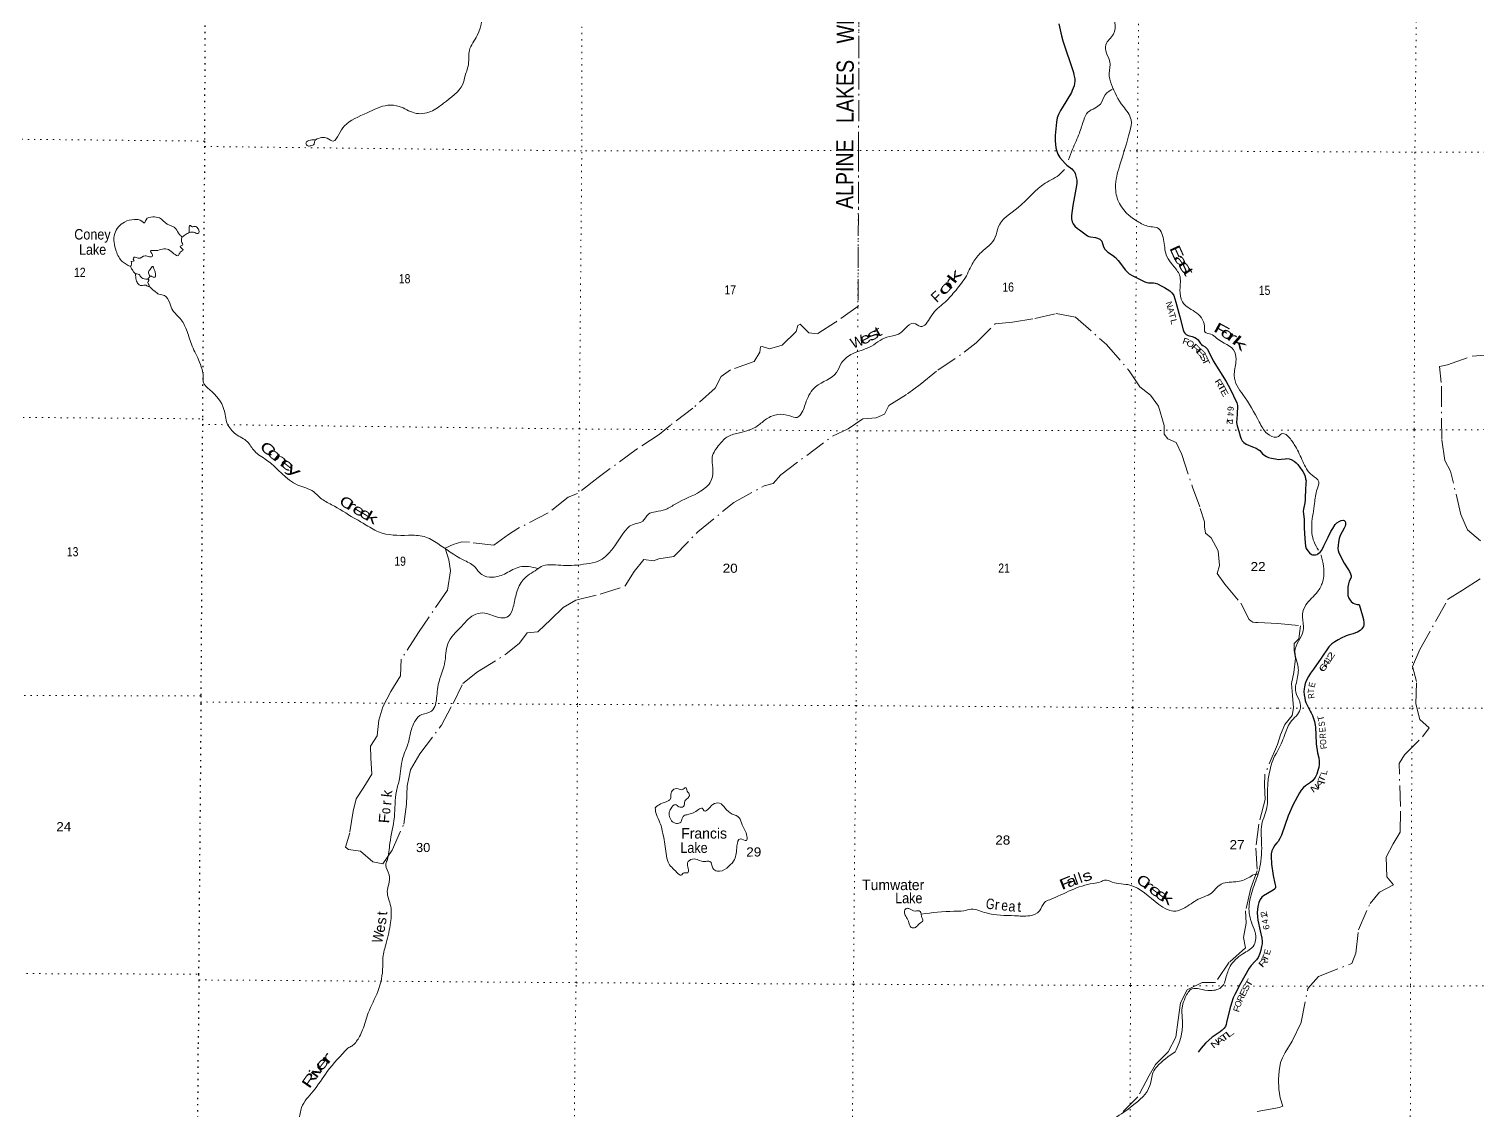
# Model space of a CAD drawing. Header units: feet. Extents: x -248627 to 3, y 0 to 184934.
# Drawn here: x -116928 to -89199, y 44955 to 65658 of the extents above; entities that cross this region are included whole.
import ezdxf
from ezdxf.enums import TextEntityAlignment as Align

# ---------------------------------------------------------------- set-up
doc = ezdxf.new("R2010")
doc.units = ezdxf.units.FT
doc.header["$LTSCALE"] = 80
doc.linetypes.add('DOT_DASHED', pattern=[7.7, 5, -1.2, 0.3, -1.2])
doc.linetypes.add('DOTTED', pattern=[1.5, 0.3, -1.2])
for name, color, linetype, lineweight in [('29', 7, 'Continuous', 25), ('30', 7, 'Continuous', 13), ('39', 7, 'Continuous', 13), ('41', 7, 'Continuous', 13), ('44', 7, 'DOT_DASHED', 13), ('6', 7, 'DOTTED', 25), ('7', 7, 'DOTTED', 13)]:
    doc.layers.add(name, color=color, linetype=linetype, lineweight=lineweight)

msp = doc.modelspace()

# ---------------------------------------------------------------- linework, layer by layer
at = {"layer": '29'}
for points in [[(-97209.27, 65753.69), (-97155.16, 65524.31), (-97127.96, 65430.65), (-96927.97, 64826.33), (-96917.52, 64780.35), (-96903.8, 64705.46), (-96903.8, 64659.31), (-96906.02, 64620.85), (-96912.59, 64571.41), (-96930.17, 64523.06), (-96949.94, 64479.11), (-96967.33, 64442.37), (-97143.3, 64148.8), (-97174.1, 64094.54), (-97211.45, 64022.02), (-97237.82, 63953.89), (-97254.52, 63874.34), (-97276.77, 63620.61), (-97277.38, 63514.39), (-97262.49, 63384.44), (-97246.62, 63316.61), (-97224.25, 63258.79)], [(-97224.25, 63258.79), (-97187.28, 63195.75), (-97138.94, 63136.41), (-97088.39, 63083.67), (-97056.41, 63052.38), (-96956.54, 62978.19), (-96925.26, 62943.36), (-96908.19, 62918.86), (-96895.01, 62888.09), (-96880.62, 62839.79), (-96864.24, 62765.03), (-96862.05, 62703.49), (-96867.4, 62662.11), (-96905.14, 62446.95), (-96940.18, 62274.09), (-96967.39, 62087), (-96965.33, 62020.05), (-96949.94, 61965.11), (-96933.74, 61927.14), (-96899.4, 61881.61), (-96851.05, 61837.65), (-96812.81, 61808.2), (-96659.86, 61699.21), (-96629.54, 61684.22), (-96598.33, 61675.04), (-96505.03, 61662.02), (-96468.68, 61650.86), (-96424.72, 61631.08), (-96399.19, 61605.85), (-96385.17, 61591.53), (-96348.81, 61484.03), (-96323.64, 61442.09), (-96295.69, 61406.54), (-96268.7, 61382.76), (-96178.17, 61325.97), (-96123.66, 61281.67), (-96073.12, 61224.54), (-96047.38, 61194.78), (-95939.07, 61046.53), (-95895.49, 60998.71), (-95859.96, 60967.42), (-95789.85, 60930.44), (-95563.29, 60815.79), (-95524.05, 60803.1), (-95490.77, 60796.01), (-95435.56, 60795.61), (-95396.27, 60796.01), (-95361.15, 60788.34), (-95319.36, 60776.23), (-95233.65, 60732.28), (-95183.26, 60704.78), (-95082.02, 60639.98), (-95042.46, 60602.62), (-95020.22, 60575.08), (-95007.3, 60554.28), (-94966.3, 60422.95), (-94888.27, 60143.39), (-94825.83, 59896.35), (-94811.72, 59859.85), (-94794.14, 59833.48), (-94767.76, 59804.91), (-94730.41, 59785.14), (-94655.69, 59767.56), (-94600.75, 59752.17), (-94569.98, 59732.39), (-94541.42, 59701.63), (-94521.64, 59673.06), (-94493.7, 59636.84), (-94475.49, 59618.12), (-94446.92, 59593.95), (-94405.17, 59569.78), (-94376.38, 59544.19), (-94363.41, 59525.82), (-94249.44, 59300.13), (-94004.08, 58906.92), (-93926.09, 58763.28), (-93800.83, 58499.58), (-93791.62, 58471.91), (-93787.65, 58444.64), (-93790.78, 58276.29), (-93803.04, 58123.79), (-93801.88, 58088.92), (-93794.25, 58055.67), (-93761.76, 57955.18), (-93730.52, 57838.11), (-93717.47, 57807.25), (-93697.56, 57772.18), (-93664.59, 57737.02), (-93620.79, 57706.85), (-93500.77, 57656.5), (-93431.65, 57629.34), (-93392.82, 57606.34), (-93361.33, 57585.39), (-93304.19, 57521.66), (-93261.83, 57487.24), (-93231.67, 57468.92), (-93194.32, 57453.54), (-93135.73, 57438.81), (-93060.27, 57422.77), (-93000.43, 57415.59)], [(-93000.43, 57415.59), (-92946.99, 57416.99), (-92875.45, 57427.83), (-92842.93, 57430), (-92799.57, 57427.83), (-92756.21, 57410.48), (-92701.3, 57381.81), (-92665.15, 57351.95), (-92630.46, 57315.09), (-92585.39, 57252.18), (-92537.24, 57182.85), (-92503.67, 57125.33), (-92491.71, 57087.46), (-92480.88, 57044.1), (-92474.17, 57005.67), (-92474.38, 56968.22), (-92486.35, 56826.43), (-92487.38, 56693.34), (-92487.38, 56640.86), (-92496.01, 56580.58), (-92522.86, 56464.19), (-92526.41, 56424.06), (-92507.3, 56264.17), (-92508.94, 56104.86), (-92499.61, 55896.91), (-92483.05, 55751.98), (-92470.04, 55706.45), (-92441.86, 55660.92), (-92409.34, 55624.07), (-92371.51, 55595.57), (-92348.63, 55587.21), (-92311.78, 55585.04), (-92291.05, 55589.76), (-92261.91, 55595.88), (-92244.57, 55608.89), (-92205.26, 55640.31), (-92173.03, 55678.27), (-92130.03, 55757.65), (-92047.6, 55925.25), (-91997.42, 56033.82), (-91963.11, 56094.82), (-91915.04, 56166.06), (-91884.17, 56197.96), (-91839.16, 56228.93), (-91802.55, 56242.55), (-91763.28, 56250.61), (-91741.6, 56244.11), (-91724.26, 56226.77), (-91716.83, 56202.33), (-91717.75, 56168.23), (-91726.42, 56135.71), (-91741.39, 56097.99), (-91821.2, 55956.55), (-91841.33, 55897.23), (-91854.33, 55827.86), (-91859.88, 55763.78), (-91863.01, 55710.79), (-91856.5, 55669.6), (-91844.85, 55628.31), (-91740.63, 55428.35), (-91670.07, 55316.23), (-91639.72, 55266.36), (-91620.2, 55225.17), (-91609.36, 55188.32), (-91607.72, 55161.19), (-91613.7, 55138.45), (-91648.4, 55084.24), (-91663.09, 55031.31), (-91672.24, 54969.34), (-91674.43, 54888.36), (-91670.08, 54808.91), (-91653.31, 54754.78), (-91631.05, 54722.19), (-91607.2, 54694.01), (-91568.18, 54663.66), (-91537.83, 54648.48), (-91496.64, 54637.64), (-91456.56, 54635.46)], [(-91456.56, 54635.46), (-91392.94, 54422.28), (-91375.23, 54351.47), (-91365.83, 54286.54), (-91368.73, 54245.24), (-91375.23, 54212.72), (-91390.41, 54188.87), (-91405.58, 54169.36), (-91438.1, 54139.01), (-91490.13, 54108.66), (-91524.82, 54093.48), (-91570.12, 54077.26), (-91650.56, 54054.46), (-91702, 54037.82), (-91732.95, 54024.1), (-91784.98, 54000.26), (-91856.52, 53961.23), (-91921.56, 53922.21), (-91982.26, 53881.02), (-92006.33, 53858.98), (-92034.3, 53826.82), (-92183.3, 53610.77), (-92329.22, 53398.18), (-92385.51, 53319.51), (-92428.87, 53256.64), (-92463.55, 53189.44), (-92487.4, 53126.56), (-92502.18, 53061.13), (-92509.08, 53022.5), (-92513.42, 52968.3), (-92509.08, 52907.6), (-92498.24, 52842.56), (-92488.33, 52797.74), (-92477.48, 52758.71), (-92454.88, 52705.98), (-92392.03, 52592.78), (-92372.5, 52558.56), (-92348.66, 52508.7), (-92329.14, 52452.33), (-92311.93, 52398.64), (-92297.43, 52324.46), (-92292.29, 52287.56), (-92287.49, 52142.71), (-92277.47, 51965), (-92251.19, 51792.98), (-92231.58, 51700.03), (-92222.48, 51639.06), (-92222.91, 51576.46), (-92231.58, 51515.75), (-92244.81, 51456.01), (-92268.44, 51387.84), (-92298.17, 51326.08), (-92324.81, 51290.28), (-92350.82, 51259.93), (-92389.09, 51227.24), (-92485.27, 51162.81), (-92524.26, 51129.85), (-92567.62, 51082.16), (-92601.15, 51030.23), (-92717.15, 50804.88), (-92812.77, 50589.16), (-92944.84, 50219.3), (-92973.02, 50154.26), (-93007.71, 50100.06), (-93030.74, 50070.78)], [(-93030.74, 50070.78), (-93071.25, 50025.79), (-93097.9, 49984.87), (-93128.39, 49920.31), (-93141.57, 49860.97), (-93142.98, 49814.19), (-93133.35, 49662.79), (-93100.62, 49446.48), (-93070.86, 49294.75), (-93058.06, 49241.27), (-93058.08, 49213.88), (-93064.65, 49197.32), (-93080.03, 49181.93), (-93105.21, 49164.24), (-93290.25, 49056.34), (-93319.56, 49032.5), (-93351.8, 48986.76), (-93378.9, 48929.21), (-93398.26, 48854.42), (-93407.47, 48740.22), (-93400.87, 48656.72), (-93394.51, 48590.19), (-93351.48, 48387.83), (-93319.57, 48243.57), (-93312.47, 48185.53), (-93315.18, 48140.29), (-93323.97, 48085.35), (-93339.35, 48019.42), (-93358.59, 47950.34), (-93392.09, 47876.58), (-93422.86, 47830.43), (-93445.52, 47806.57), (-93526.14, 47720.55), (-93562.53, 47671.35), (-93730.41, 47379.66), (-93836, 47168.96), (-93865.85, 47101.56), (-93901.93, 47004.14), (-93935.68, 46894.99), (-93994.34, 46631.77), (-94005.22, 46591), (-94017.73, 46555.53), (-94044.77, 46516.28), (-94077.74, 46483.32), (-94116.06, 46454.28), (-94268.92, 46349.27), (-94336.14, 46296.54), (-94396.38, 46237.19), (-94479.68, 46139.57), (-94538.57, 46066.64)]]:
    msp.add_lwpolyline(points, dxfattribs=at)
at = {"layer": '39'}
for points in [[(-106024.91, 76925.65), (-106155.42, 76590.79), (-106298.18, 76411.16), (-106354.37, 76239.71), (-106293.78, 76068.42), (-106193.01, 75979.85), (-106219.03, 75836.66), (-106249.1, 75711.62), (-106273.04, 75511.99), (-106365.45, 75322.35), (-106536.28, 75035.83), (-106596.52, 74882.52), (-106546.01, 74721.29), (-106524.97, 73888.65), (-106564.83, 73511.58), (-106751.73, 73196.81), (-107260.34, 72464.26), (-107298.45, 72331.15), (-107418.96, 72060.82), (-107714.65, 71804.38), (-107925.75, 71511.75), (-108054.27, 71201.09), (-108128.44, 70900.59), (-108210.74, 70674.67), (-108556.57, 70224.6), (-108767.78, 70040.85), (-108968.83, 69772.43), (-109137.62, 69465.75), (-109242.05, 69211.58), (-109231.67, 68929.33), (-109102.51, 68649.26), (-109096.21, 68411.36), (-109009.39, 68187.68), (-108863.91, 67718.11), (-108712.69, 67518.72), (-108541.35, 67339.51), (-108414.07, 66946.53), (-108303.08, 66710.79), (-108208.2, 66485.1), (-108223.93, 66136.29), (-108344.08, 65533.3), (-108494.77, 65244.78), (-108508.61, 65006.86), (-108574.79, 64760.8), (-108622.93, 64601.46), (-108988.98, 64236.05), (-109230.42, 64076.45), (-109548.52, 64049.81), (-109838.59, 64174.43), (-110056.06, 64196.32), (-110452.55, 64052.64), (-110885.17, 63800.04), (-110995.73, 63636.59), (-111100.29, 63507.41), (-111219.14, 63563.71), (-111323.86, 63579.7), (-111440.59, 63537.2)], [(-89649.52, 76455.95), (-89602.67, 76431.68), (-89363.92, 76257.13), (-89136.67, 76185.48), (-88851.03, 76107.5), (-88374.33, 75972.14), (-87802.68, 75880.7), (-87654.01, 75807.4), (-87588.59, 75621.59), (-87487.75, 75286.4), (-87448.74, 75060.39), (-87556.61, 74869.36), (-87703.71, 74511.16), (-87895.92, 74014.05), (-87879.19, 73767.98), (-87737.7, 73495.11), (-87533.49, 73270.32), (-87087.15, 72756.05), (-86789.01, 72395.73), (-86560.86, 72128.48), (-86313.95, 71619.2), (-86177.36, 71193.11), (-85961.95, 70813.01), (-85643.77, 70434.45), (-85439.36, 70243.94), (-85263.47, 69997.11), (-84865.3, 69515.33), (-84739.68, 69286.89), (-84695.55, 68899.55), (-84630.32, 68679.46), (-84626.69, 68256.02), (-84586.82, 67828.38), (-84638.79, 67546.34), (-84568.55, 67144.76), (-84449.28, 66861.91), (-84341.85, 66623.48), (-84340.95, 66427.89), (-84459.23, 66176.42), (-84883.61, 65242.88), (-85038.57, 64919), (-85051.53, 64765.82), (-84857.68, 64490.68), (-84535.01, 64192.74), (-84181.99, 63918.85), (-84009.97, 63700.27), (-83968.76, 63508.53), (-83913.6, 63288.49), (-83822.19, 63066.26), (-83720.4, 62898.42)], [(-96447.31, 67958.49), (-96545.69, 67704.32), (-96541.46, 67514.81), (-96341.75, 67174.34), (-96156.22, 66898.38), (-96129.86, 66733.09), (-96175.88, 66466.89), (-96225.94, 66212.79), (-96134.87, 65783.47), (-96162.81, 65555.61), (-96307.56, 65355.82), (-96297.32, 65196.56), (-96228.69, 65031.32), (-96244.55, 64805.49), (-96198.01, 64595.87), (-95976.08, 64176.81), (-95822.77, 63916.93), (-95848.7, 63693.1), (-96031.26, 63075.92), (-96119.42, 62680.63), (-96076.81, 62380.28), (-95677.69, 61957.42), (-95446.05, 61871.04), (-95317.16, 61847.02), (-95196.07, 61587.09), (-95137.37, 61298.86), (-95026.45, 61133.69), (-94895.37, 60940.31), (-94887.01, 60662.09), (-94840.45, 60432.31), (-94602.66, 60241.09), (-94419.14, 59967.14), (-94404.92, 59850.22), (-94294.14, 59814.08), (-94187.34, 59737.61), (-93834.7, 59465.9), (-93816.38, 59286.49), (-93848.31, 59020.31), (-93793.73, 58822.8), (-93682.81, 58655.61), (-93368.14, 58131.83), (-93216.89, 57908.24), (-93037.16, 57843.36), (-92998.89, 57854)], [(-96161.02, 64515.26), (-96318.6, 64396.11), (-96411.03, 64220.58), (-96515.64, 64141.81), (-96650.45, 64063), (-96730.83, 63913.7), (-96813.11, 63663.59), (-96945.66, 63354.94), (-97020.66, 63148.94)], [(-111440.59, 63537.2), (-111539.24, 63529), (-111623.74, 63472.44), (-111587.44, 63418.05), (-111529.06, 63422.16), (-111468.68, 63448.45), (-111460.66, 63482.74), (-111440.59, 63537.2)], [(-97101.44, 62967.58), (-97172.67, 62886.89), (-97466.43, 62705.04), (-97987.4, 62236.6), (-98367.53, 61861.09), (-98423.7, 61669.48), (-98695.2, 61378.79), (-98850.03, 61187.05), (-98996.69, 60896.53), (-99203.78, 60626.08), (-99406.9, 60408.07), (-99561.79, 60274.8), (-99662.31, 60137.56), (-99853.4, 59959.89), (-99986.35, 60022.21), (-100149.33, 59921.18), (-100280.09, 59814.15), (-100501.5, 59753.37), (-100835.52, 59563.41), (-101157.54, 59437.98), (-101366.74, 59262.29), (-101463.19, 59078.69), (-101863.56, 58803.96), (-102042.46, 58529.53), (-102146.89, 58283.42), (-102219.3, 58218.8), (-102356.25, 58246.85), (-102585.81, 58274.77), (-102807.2, 58189.79), (-102974.17, 58058.52), (-103133.14, 57979.68), (-103322.35, 57922.97), (-103539.72, 57856.15), (-103704.66, 57700.68), (-103843.32, 57454.53), (-103833.03, 57254.94), (-103869, 57000.86), (-104068.12, 56805.03), (-104543.02, 56564.47), (-104734.18, 56457.36), (-104929.44, 56412.74), (-105066.3, 56364.17), (-105172.87, 56232.98), (-105372.13, 56164.16), (-105553.15, 55990.53), (-106029.76, 55467.71), (-106251.18, 55415), (-106484.71, 55386.46), (-106901.5, 55395.98), (-107090.75, 55377.58), (-107203.42, 55306.87), (-107462.94, 55110.96), (-107589.52, 54862.8), (-107653.65, 54590.53), (-107744.06, 54410.97), (-107895.04, 54382.55), (-108199.16, 54470.85), (-108368.27, 54452.48), (-108647.88, 54216.22), (-108909.26, 53881.19), (-108943.3, 53703.72), (-108971.26, 53496.02), (-109101.65, 53050.27), (-109145.58, 52717.55), (-109217.93, 52594.47), (-109403.1, 52529.7), (-109527.81, 52416.63), (-109622.18, 52178.6), (-109680.31, 51936.58), (-109772.66, 51688.47), (-109832.63, 51295.24), (-109892.78, 51061.29), (-109930.5, 50563.25), (-110016.53, 50063.13), (-110070.54, 49736.44), (-110094.6, 49647.7), (-110029.97, 49462.3), (-110039.84, 49278.81), (-110065.86, 49141.68), (-110001.12, 48855.47), (-110004.81, 48547), (-110084.92, 48151.72), (-110149.05, 47875.42), (-110152.89, 47706.06), (-110247, 47228.11), (-110429.78, 46818.58), (-110538.15, 46489.81), (-110595.29, 46365.16)], [(-114983.61, 61109.05), (-115140.76, 61205.62), (-115257.76, 61403.05), (-115286.31, 61737.69), (-115101.31, 61959.71), (-114906.07, 62010.38), (-114767.1, 61978.3), (-114716.73, 61946.11), (-114686.6, 62004.62), (-114555.78, 62057.22), (-114430.93, 62039.24), (-114279.79, 61920.49), (-114114.59, 61832), (-114046.02, 61723.22), (-114003.68, 61676.9), (-114005.6, 61588.19), (-113987.4, 61515.63), (-114029.66, 61495.41), (-113975.22, 61426.94), (-114029.54, 61384.52), (-114063.7, 61319.96), (-114154.34, 61354.11), (-114253.08, 61432.61), (-114371.89, 61442.53), (-114496.69, 61414.14), (-114597.35, 61403.93), (-114561.01, 61311.23), (-114619.38, 61295.03), (-114701.95, 61315.08), (-114834.79, 61266.51), (-114911.32, 61286.57), (-114931.41, 61248.24), (-114913.26, 61216), (-114961.57, 61205.86), (-114963.52, 61151.42), (-114983.61, 61109.05)], [(-113858.81, 61761.77), (-113862.93, 61850.48), (-113854.92, 61888.8), (-113834.79, 61896.89), (-113816.65, 61874.73), (-113762.29, 61876.82), (-113691.78, 61836.59), (-113671.58, 61780.17), (-113691.67, 61739.82), (-113752.09, 61757.88), (-113860.82, 61761.77)], [(-114000.44, 61668.48), (-113939.29, 61713.28), (-113858.81, 61761.77)], [(-114983.61, 61109.05), (-114953.35, 61052.64), (-114890.84, 60968.05)], [(-114608.91, 60924.07), (-114625.2, 60949.67), (-114638.46, 60986.9), (-114633.41, 61017.19), (-114617, 61041.17), (-114576.61, 61095.45), (-114567.78, 61107.44), (-114560.83, 61111.23), (-114551.37, 61104.91), (-114540.01, 61081.56), (-114519.81, 61026.66), (-114502.77, 60957.24), (-114504.04, 60925.68), (-114510.35, 60906.12), (-114534.33, 60901.7), (-114562.1, 60908.01), (-114583.55, 60921.27), (-114603.12, 60924.42), (-114608.91, 60924.07)], [(-114890.84, 60968.05), (-114872.59, 60851.13), (-114832.23, 60770.54), (-114773.81, 60742.39), (-114685.23, 60748.56), (-114636.89, 60728.46), (-114626.83, 60740.57), (-114647.01, 60784.9), (-114643.03, 60823.21), (-114633, 60855.49), (-114691.4, 60865.49), (-114784.07, 60911.74), (-114834.46, 60964.09), (-114890.84, 60968.05)], [(-114652.34, 60863.84), (-114637.06, 60887.74), (-114627, 60899.85), (-114608.91, 60924.07)], [(-114631.52, 60730.05), (-114520, 60633.86), (-114439.4, 60577.51), (-114334.68, 60553.46), (-114231.83, 60404.4), (-114173.29, 60267.38), (-114032.18, 60110.31), (-113911.14, 59896.76), (-113818.23, 59622.69), (-113678.97, 59322.47), (-113614.34, 59139.08), (-113592.04, 58997.98), (-113589.92, 58899.19), (-113466.94, 58750.16), (-113194.72, 58373.5), (-113132.01, 58103.42), (-112966.68, 57900.01), (-112745.04, 57751.11), (-112611.97, 57575.88), (-112376.2, 57400.79), (-111779.71, 56923.76), (-111479.57, 56797.15), (-111344.53, 56674.34), (-111135, 56547.6), (-110701.83, 56292.13), (-110502.38, 56177.47), (-110232.41, 56026.62), (-109662.54, 55960.85), (-109362.51, 55937.06), (-109098.6, 55802.33), (-108615.04, 55492.49), (-108397.45, 55361.73), (-108258.35, 55208.68), (-108054.94, 55158.55), (-107789.25, 55235.52), (-107527.64, 55356.84), (-107364.56, 55363.11), (-107185.72, 55323.8)], [(-92237.16, 55677.25), (-92321.01, 55836.05), (-92363.42, 56172.97), (-92310.78, 56571.95), (-92260.85, 56847.94), (-92227.82, 56986.91), (-92358.06, 57112.54), (-92535.86, 57377.53), (-92673.26, 57660.46), (-92791.17, 57828.38), (-92925.69, 57909.67), (-92998.89, 57854)], [(-93023.77, 51813.84), (-92884.08, 52130.76), (-92769.83, 52382.25), (-92587.11, 52627.37), (-92594.33, 52774.59), (-92669.84, 52958.43), (-92633.92, 53250.63), (-92634.52, 53498.63), (-92683.86, 53680.34), (-92644.37, 53891.86), (-92544.64, 54068.82), (-92521.64, 54215.9), (-92542.47, 54449.89), (-92474.97, 54629.02), (-92255.96, 54877.99), (-92156.17, 55067.05), (-92138.35, 55365.38), (-92185.5, 55575.3), (-92187.97, 55582.23)], [(-93023.77, 51813.84), (-93052.3, 51770.66), (-93173.6, 51426.36), (-93197.62, 51295.28), (-93209.4, 51017.03), (-93231.21, 50714.58), (-93329.51, 50381.78), (-93329.27, 50155.98), (-93346.85, 49661.99), (-93451.15, 49298.95), (-93557.47, 48935.9), (-93534.96, 48601.25), (-93435.91, 48240.49), (-93470, 48117.46), (-93685.25, 47943.78), (-93926.61, 47707.57), (-94008.91, 47483.66), (-94083.23, 47318.24), (-94298.59, 47243.35), (-94518.09, 47275.32), (-94652.99, 47279.17), (-94785.69, 47107.62), (-94841.89, 46946.25), (-94841.6, 46676.09), (-94855.41, 46411.96), (-94903.54, 46240.52), (-94979.45, 46068.48)], [(-104937.37, 50745.32), (-104836.78, 50818.04), (-104685.83, 50876.71), (-104641.58, 50913.06), (-104635.63, 51001.78), (-104599.48, 51082.47), (-104494.81, 51108.82), (-104420.29, 51090.77), (-104353.9, 51133.2), (-104321.6, 51060.66), (-104279.24, 50988.14), (-104313.41, 50929.62), (-104365.69, 50873.1), (-104395.78, 50768.22), (-104482.35, 50764.07), (-104546.83, 50804.31), (-104639.36, 50725.56), (-104669.48, 50650.92), (-104620.99, 50495.74), (-104530.33, 50443.44), (-104445.79, 50467.75), (-104401.61, 50578.7), (-104327.15, 50611.05), (-104208.4, 50645.49), (-104107.79, 50708.12), (-104037.35, 50734.43), (-103997.03, 50682.06), (-103902.45, 50736.62), (-103830.05, 50809.3), (-103705.24, 50833.66), (-103598.42, 50735.01), (-103459.38, 50624.31), (-103326.41, 50553.92), (-103271.9, 50416.9), (-103179.05, 50201.29), (-103191.03, 50114.58), (-103305.84, 50150.72), (-103370.12, 50015.55), (-103418.16, 49751.37), (-103524.73, 49624.21), (-103701.81, 49527.2), (-103834.76, 49587.5), (-103889.26, 49716.47), (-103927.52, 49720.45), (-103997.99, 49712.29), (-104221.53, 49760.38), (-104316.08, 49687.67), (-104301.87, 49582.85), (-104313.86, 49496.14), (-104380.31, 49498.07), (-104440.66, 49453.63), (-104521.25, 49505.94), (-104688.58, 49701.29), (-104725.01, 49868.58), (-104781.76, 50219.31), (-104844.44, 50457.14), (-104913.07, 50614.3), (-104937.37, 50745.32)], [(-99841.16, 48707.75), (-99217.05, 48761), (-99027.8, 48771.33), (-98882.86, 48799.75), (-98598.89, 48729.57), (-98053.19, 48675.86), (-97765.27, 48676.24), (-97578.12, 48769.24), (-97481.65, 48928.64), (-97381.04, 48983.21), (-96549.83, 49294.81), (-96406.91, 49325.24), (-96330.43, 49357.6), (-96187.44, 49321.5), (-95845.09, 49263.49), (-95293.01, 48893.26), (-94966.69, 48764.66), (-94743.3, 48861.73), (-94465.63, 49025.41), (-94312.68, 49090.13), (-94097.45, 49281.95), (-93777.36, 49330.77), (-93551.95, 49417.77), (-93437.25, 49472.35), (-93398.25, 49471.06)], [(-100139.1, 48665.01), (-100163.35, 48745.62), (-100129.2, 48814.22), (-100064.76, 48808.25), (-99960.02, 48766.06), (-99861.35, 48760.14), (-99843.18, 48713.79), (-99829.01, 48645.26), (-99808.81, 48586.82), (-99881.23, 48522.21), (-99949.61, 48453.57), (-100034.17, 48453.45), (-100088.66, 48572.33), (-100139.1, 48665.01)], [(-110595.29, 46365.16), (-110612.48, 46336.48), (-110743.68, 46180.95), (-110823.82, 46141.84)], [(-110823.82, 46141.84), (-111216.21, 45691.21), (-111485.99, 45315.45), (-111707.45, 45004.34), (-111761.64, 44774.25), (-112055.65, 44426.69), (-112254.96, 44151.94), (-112464.27, 43796.47), (-112909.62, 43541.42), (-113064.54, 43240.53), (-113041.88, 42810.85), (-113071.74, 42463.8), (-113010.93, 42183.49), (-113022.79, 41963.57), (-112953.62, 41418.99), (-112991.33, 40886.31), (-113029.22, 40508.98), (-112847.57, 40349.95), (-112369.42, 40126.93), (-111977.94, 39865.41), (-111806.36, 39696.27)], [(-94979.45, 46068.48), (-95328.15, 45785.3), (-95400.09, 45680.61), (-95463.63, 45424.75), (-95799.93, 45036.76), (-96140.45, 44802.09), (-96323.8, 44678.67), (-96343.53, 44287.25), (-96288.52, 43780.98), (-96606.5, 43233.65), (-96709.11, 43027.67), (-96692.37, 42491.06), (-96685.99, 42190.48), (-96486.06, 41924.56), (-96471.7, 41700.65), (-96342.31, 41402.32), (-96420.66, 41135.86), (-96829.76, 40933.34), (-96932.48, 40828.24), (-97025.03, 40642.45), (-97179.91, 40299.19)]]:
    msp.add_spline(points, degree=3, dxfattribs=at)
at = {"layer": '44'}
for points in [[(-123927.54, 70789.34), (-122629.09, 70792.51), (-118892.09, 70771.39), (-118857.9, 70771.34), (-117223.2, 70776.78), (-113530.29, 70713.93), (-111957.8, 70722.08), (-108127.8, 70730.3), (-107804.99, 70152.72), (-107383.57, 70375.42), (-107153.04, 69975.49), (-105711.41, 70730.3), (-100994.88, 70694.33), (-101032.61, 68605.6), (-101040.96, 63331.33), (-101052.7, 60346.85)], [(-101052.7, 60346.85), (-101484.39, 60039.96), (-101831.3, 59817.05), (-101996.36, 59841.7), (-102163.06, 60003.49), (-102207.42, 59981.43), (-102233.9, 59866.55), (-102506.41, 59605.13), (-102750.26, 59529.16), (-102887.06, 59573.9), (-102921.31, 59567.94), (-102933.65, 59469.16), (-103040.83, 59291.99), (-103492.3, 59129.87), (-103671.84, 59001.29), (-103789.21, 58779.78), (-104213.06, 58395.75), (-104644.81, 58072.24), (-104860.73, 57893.35), (-105300.45, 57604.14), (-106028.76, 57065.66), (-106422.2, 56762.22), (-106601.6, 56690.11), (-106984.96, 56390.67), (-107567.68, 56089.76), (-107743.15, 55977.3), (-108027.61, 55770.36), (-108494.61, 55828.1), (-108639.57, 55836.57), (-108804.82, 55786.6), (-108960.05, 55714.42), (-108886.12, 55494.4), (-108856.47, 55282.57), (-108915.83, 54909.65), (-109469.66, 54100.46), (-109801.22, 53589.12), (-109816.14, 53272.55), (-109996.13, 52970.53), (-110149.93, 52676.52), (-110231.14, 52420.62), (-110260.1, 52124.25), (-110385.47, 51920.91), (-110380.01, 51697.04), (-110364.71, 51384.41), (-110516.37, 51138.79), (-110663.95, 50913.33), (-110718.93, 50677.53), (-110786.45, 50264.29), (-110869.72, 49992.27), (-110809.43, 49947.73), (-110581.98, 49910.81), (-110344.91, 49708.5), (-110153.72, 49667.64), (-109973.82, 49933.35), (-109751.02, 50432.88), (-109697.69, 50811.87), (-109688.72, 51162.75), (-109621.47, 51469.1), (-109443.48, 51775.15), (-109031.29, 52322.56), (-108804.68, 52739.4), (-108620.44, 53126.1), (-108337.95, 53349.18), (-107793.41, 53682.46), (-107535.11, 53897.54), (-107389.62, 54096.79), (-107182.17, 54114.37), (-106935.89, 54351.67), (-106697.69, 54580.92), (-106455.7, 54719.41), (-105990.26, 54833.09), (-105508.6, 54991.09), (-105336.73, 55266.91), (-105150.87, 55498.32), (-104969.73, 55469.59), (-104864.91, 55509.64), (-104580.87, 55557.26), (-104122.57, 56025.9), (-103432.46, 56586.67), (-102847.67, 56911.77), (-102674.39, 56951.63), (-102528.98, 57120.64), (-101538.37, 57862.09), (-101242.01, 58000.43), (-100961.63, 58189.23), (-100707.85, 58212.74), (-100546.59, 58278.85), (-100461.58, 58448.02), (-100102.58, 58670.89), (-99860.48, 58851.73), (-99521.49, 59125.07), (-99019.21, 59466.54), (-98791.2, 59647.42), (-98425.8, 60009.42), (-98097.49, 60044.82), (-97664.39, 60112.21), (-97257.4, 60205.88), (-96889.09, 60138.32), (-96296.43, 59616.4), (-95860.79, 59113.06), (-95656.21, 58801.93)], [(-89132.62, 55856.64), (-89378.62, 56066.13), (-89509.15, 56357.5), (-89705.7, 57189.88), (-89818.83, 57392.37), (-89873.84, 57804.22), (-89883.06, 58885.37), (-89916.75, 59196.21), (-89763.42, 59227.39), (-89290.77, 59393.45), (-88639.82, 59443.28)], [(-95656.21, 58801.93), (-95453.23, 58648.11), (-95298.74, 58433.92), (-95192.98, 58066.59), (-95191.41, 57895.17), (-95117.13, 57808.25), (-94962.26, 57739.26), (-94854.12, 57511.08), (-94646.34, 56883.33), (-94498.38, 56477.57), (-94420.52, 56221.24), (-94418.75, 56126.45), (-94398.94, 56001.36), (-94288.42, 55912.33), (-94158.19, 55661.9), (-94132.73, 55385.55), (-94173.41, 55228.36), (-94026.94, 55028.31), (-93721.83, 54660.44), (-93565.57, 54351.46), (-93531.08, 54322.56), (-93489.99, 54301.1), (-93441.75, 54293.95), (-93396.59, 54288.48), (-93015.74, 54271.08)], [(-92873.75, 46059.72), (-92736.22, 46271.58), (-92568.07, 46635.45), (-92439.87, 47283.99), (-92236.6, 47510.46), (-91594.04, 47764.05), (-91521.94, 47959.18), (-91467.9, 48406.56), (-91248.24, 48911.24), (-91067.22, 49125.77), (-90798.19, 49267.06), (-90923.78, 49423.25), (-90938.81, 49798.51), (-90807.8, 50055.75), (-90671.02, 50278.65), (-90664.96, 50768.73), (-90692.41, 51591.83), (-90590.37, 51754.48), (-90241.1, 52100.92), (-90112.78, 52275.48), (-90296.74, 52436.13), (-90368.78, 52737.16), (-90355.22, 53160.62), (-90433.4, 53449.6), (-90291.76, 53773.32), (-89762.24, 54729.62), (-89478.76, 54913.16), (-88788.37, 55349.95)], [(-93015.74, 54271.08), (-92582.15, 54230.72), (-92614.07, 53981.32), (-92698.81, 53888.39), (-92699.9, 53753.28), (-92677.18, 53601.51), (-92709.51, 53333.97), (-92750.67, 53121.08), (-92731.72, 52892.75), (-92710.91, 52658.32), (-92738.5, 52509.68), (-92879.42, 52339.33), (-92964.51, 52143.55), (-93022.98, 51953.57)], [(-93022.98, 51953.57), (-93265.22, 51374.02), (-93269.76, 51176.39), (-93258.4, 50902.09), (-93376.41, 50430.51), (-93433.99, 49968.85), (-93408.93, 49539.23), (-93532.62, 49206.81), (-93632.42, 48771.48), (-93618.94, 48533.48), (-93674.02, 48259.36), (-93634.26, 48063.63), (-93945.08, 47784.16), (-94209.86, 47399.7), (-94461.57, 47398.37), (-94751.88, 47260.01), (-94877.39, 47006.25), (-94920.51, 46683.7), (-94965.67, 46351.07), (-95111.61, 46069.05)], [(-95111.61, 46069.05), (-95356.28, 45824.36), (-95476.96, 45617.15), (-95693.64, 45207.13), (-96002.24, 44902.6)], [(-93051.7, 44991.7), (-92990.5, 45002.97), (-92918.77, 45031.56), (-92968.88, 45189.67), (-92997.1, 45356.9), (-93003.59, 45542.34), (-92990.5, 45704.23), (-92960.44, 45866.79), (-92923.83, 45952.24), (-92873.75, 46059.72)], [(-93412.29, 44925.84), (-93051.7, 44991.7)]]:
    msp.add_lwpolyline(points, dxfattribs=at)
at = {"layer": '6'}
for points in [[(-113530.29, 70713.93), (-113550.27, 68721.95), (-113566.75, 63510.17), (-113564.62, 63407.35), (-113607.27, 58191.5), (-113607.16, 58084.64), (-113635.73, 52884.94), (-113633.56, 52737.77), (-113680.27, 47556.19), (-113674.11, 47447.32), (-113687.99, 46155.06)], [(-124113.48, 36994.36), (-122191.75, 36973.65), (-119064.36, 36939.94), (-116862.45, 36916.21), (-113728.88, 36872.22), (-113707.15, 39077.32), (-113700.4, 42049.02), (-113700.53, 42166.03), (-113687.99, 46155.06)]]:
    msp.add_lwpolyline(points, dxfattribs=at)
at = {"layer": '7'}
for p, q in [((-93481.72, 47329.92), (-93042.06, 47328.02)), ((-106493.78, 42074.94), (-106475.71, 46119.85)), ((-101176.41, 42060.85), (-101148.44, 46095.31)), ((-95849.03, 42067), (-95841.47, 46072.14)), ((-90467.23, 46049.93), (-90499.7, 41986.75))]:
    msp.add_line(p, q, dxfattribs=at)
for points in [[(-100985.37, 73307.33), (-100994.61, 70696.4), (-101032.61, 68605.6), (-101040.96, 63331.33), (-101058.04, 59854.53)], [(-106475.71, 46119.85), (-106449.84, 47394.47), (-106425.44, 52723.2), (-106388.89, 57997.51), (-106341.66, 63396.53), (-106340.07, 68642.87), (-106318.18, 70735.66)], [(-95618.82, 70772.13), (-95650.72, 68636.98), (-95705.35, 63324.34), (-95751.88, 57971.39), (-95790.4, 52662.8), (-95832.93, 47340.1), (-95841.47, 46072.14)], [(-90313.25, 70882.18), (-90335.84, 68686.53), (-90388.71, 63299.23), (-90402.91, 57980.3), (-90441.34, 52651.4), (-90473.67, 47332.56), (-90467.23, 46049.93)], [(-113566.75, 63510.17), (-118932.62, 63563.49), (-123967.11, 63596.14)], [(-101444.4, 63330.64), (-106344.35, 63322.23), (-113564.62, 63407.35)], [(-92976.11, 63310.78), (-95705.35, 63324.34), (-98353.02, 63326.85), (-101040.96, 63331.33), (-101083.5, 63331.26)], [(-92976.11, 63310.78), (-90388.71, 63299.23), (-85063.9, 63302.04), (-79747.19, 63298.84), (-74565.8, 63235.8), (-73094.7, 63220.97)], [(-101059.72, 59513.08), (-101067.34, 57962.27), (-101089.8, 52700.08), (-101140.38, 47365.27), (-101148.44, 46095.31)], [(-123996.41, 58272.3), (-118961.05, 58234.75), (-113607.27, 58191.5)], [(-113607.16, 58084.64), (-106388.89, 57997.51), (-101067.34, 57962.27), (-95751.88, 57971.39), (-92998.13, 57972.34)], [(-80139.84, 58016.68), (-85090.11, 57997.28), (-90402.91, 57980.3), (-92998.13, 57972.34)], [(-113635.73, 52884.94), (-118981.42, 52897.97), (-124025.8, 52930.47)], [(-93020.09, 52650.71), (-95790.4, 52662.8), (-101089.8, 52700.08), (-106425.44, 52723.2), (-113633.59, 52770.03)], [(-93020.09, 52650.71), (-90441.34, 52651.4), (-85128.63, 52654.27), (-79799.85, 52646.98), (-74646.37, 52594.92), (-69251.56, 52550.26), (-63947.24, 52492.68), (-62013.68, 52478.83)], [(-124055.06, 47613.36), (-119013.89, 47575.28), (-113680.27, 47556.19)], [(-113674.11, 47447.32), (-106449.84, 47394.47), (-101140.38, 47365.27), (-95832.93, 47340.1), (-93710.14, 47330.91)], [(-85958.29, 47336.16), (-90399.38, 47329.42), (-93042.06, 47328.02)]]:
    msp.add_lwpolyline(points, dxfattribs=at)

# ---------------------------------------------------------------- texts
at = {"layer": '30'}
for s, rotation, p in [('N', 287.338, (-95146.45, 60362.42)), ('6', 264.385, (-93977.32, 58391.96)), ('1', 266.019, (-93989.71, 58165.07)), ('1', 97.811, (-93214.23, 48681.67)), ('4', 102.005, (-93199.33, 48576.44)), ('E', 74.437, (-93156.82, 47967.36)), ('O', 69.678, (-93715.91, 46968.06))]:
    msp.add_text(s, height=120, rotation=rotation, dxfattribs=at).set_placement(p, align=Align.CENTER)
for s, rotation, width, p in [('A', 285.595, 1.05, (-95118.47, 60251.6)), ('T', 285.595, 1.15, (-95090.03, 60153.06)), ('L', 284.185, 1.1, (-95060.74, 60038.37)), ('F', 340.76, 1.15, (-94798.64, 59618.78)), ('O', 331.925, 1.15, (-94715.79, 59576.14)), ('R', 317.748, 1.6, (-94615.95, 59495.02)), ('E', 314.171, 1.8, (-94525.92, 59410.36)), ('S', 304.594, 1.45, (-94481.78, 59337.44)), ('T', 296.793, 1.45, (-94443.67, 59260.82)), ('R', 301.964, 1.3, (-94191.52, 58848.41)), ('T', 300.23, 1.55, (-94139.95, 58761.21)), ('E', 298.5, 1.3, (-94087.24, 58661.91)), ('4', 267.165, 0.8, (-93981.14, 58286.53)), ('2', 267.677, 0.8, (-93990.51, 58128.11)), ('4', 55.535, 1.65, (-92042.45, 53479.24)), ('1', 55.408, 0.9, (-91996.33, 53547.22)), ('2', 55.408, 1.65, (-91948.87, 53620.72)), ('6', 51.599, 1.9, (-92098.83, 53391.63)), ('T', 86.575, 0.9, (-92318.79, 52976.68)), ('E', 77.271, 0.95, (-92301.08, 53086.34)), ('R', 99.462, 0.8, (-92314.38, 52894.71)), ('T', 102.077, 1.1, (-92130.85, 52470.07)), ('S', 98.295, 0.85, (-92112.89, 52356.17)), ('E', 96.012, 0.8, (-92100.53, 52244.33)), ('R', 93.227, 0.7, (-92092.71, 52124.54)), ('O', 93.227, 0.7, (-92087.37, 52005.75)), ('F', 97.291, 0.85, (-92077.3, 51919.46)), ('T', 64.295, 1.4, (-92116.15, 51279.41)), ('L', 77.513, 1.05, (-92069.72, 51409.79)), ('N', 33.818, 1.35, (-92275.37, 51068.71)), ('A', 40.504, 1.7, (-92171.59, 51164.5)), ('2', 98.052, 0.95, (-93222.84, 48727.43)), ('6', 99.45, 1.05, (-93177.12, 48465.79)), ('R', 46.478, 1.6, (-93249.54, 47736.41)), ('T', 65.574, 1.4, (-93198.01, 47845.42)), ('T', 60.306, 1.5, (-93513.67, 47358.36)), ('R', 66.112, 1.1, (-93670.78, 47072.83)), ('E', 63.383, 1.25, (-93620.32, 47174.96)), ('S', 63.381, 1.25, (-93571.02, 47273.18)), ('F', 72.818, 1.1, (-93743.78, 46872.43)), ('N', 38.112, 1.45, (-94179.04, 46178.29)), ('A', 34.488, 1.5, (-94086.95, 46240.5)), ('T', 36.235, 1.7, (-94000.63, 46304.34)), ('L', 36.568, 1.75, (-93900.46, 46376.9))]:
    msp.add_text(s, height=120, rotation=rotation, dxfattribs=dict(at, width=width)).set_placement(p, align=Align.CENTER)
at = {"layer": '41', "width": 0.9}
for s, p in [('Coney', (-116059.98, 61625.21)), ('Lake', (-115969.99, 61334.07)), ('Lake', (-104453.88, 49878.8)), ('Lake', (-100340.8, 48915.37))]:
    msp.add_text(s, height=200, dxfattribs=at).set_placement(p)
at = {"layer": '41'}
for s, rotation, width, p in [('E', 294.384, 1.5, (-95094.97, 61462.21)), ('a', 303.932, 1.7, (-95017.34, 61274.88)), ('k', 52.43, 1.95, (-99206.72, 60761.37)), ('s', 304.282, 1.9, (-94934.53, 61145.29)), ('t', 303.883, 1.55, (-94837.78, 61002.94)), ('o', 47.373, 1.95, (-99408.69, 60531.86)), ('r', 49.805, 2.05, (-99297.26, 60646.13)), ('t', 29.607, 1.4, (-100667.48, 59753.82)), ('F', 331.151, 1.75, (-94264.68, 59877.36)), ('o', 327.269, 1.55, (-94132.89, 59805.14)), ('e', 25.661, 1.35, (-100966.08, 59600.02)), ('s', 29.64, 1.7, (-100821.66, 59664.91)), ('r', 326.547, 1.8, (-94006.82, 59724.33)), ('k', 319.067, 2.1, (-93912.39, 59659.95)), ('C', 323.424, 1.5, (-112526.22, 57621.76)), ('o', 321.915, 1.75, (-112388.14, 57516.67)), ('n', 321.228, 1.9, (-112274.84, 57426.67)), ('e', 321.24, 1.8, (-112139.66, 57322.91)), ('y', 321.471, 1.9, (-112014.07, 57218.45)), ('C', 329.282, 1.35, (-111006.21, 56565.17)), ('r', 329.387, 1.7, (-110863.7, 56482.63)), ('e', 329.554, 1.5, (-110756.06, 56416.43)), ('e', 329.641, 1.5, (-110624.48, 56341.58)), ('k', 330.087, 1.65, (-110506.01, 56272.22)), ('F', 85.585, 1.15, (-110033.25, 50439.99)), ('o', 85.744, 0.8, (-110012.3, 50618.99)), ('F', 21.928, 1.6, (-97151.88, 49165.35)), ('a', 19.777, 1.3, (-97026.68, 49212.21)), ('s', 19.167, 1.4, (-96724.49, 49318.92)), ('C', 331.033, 1.3, (-95741.02, 49308.32)), ('r', 323.293, 1.9, (-95615.47, 49232.81)), ('e', 323.293, 1.7, (-95510.83, 49154.16)), ('e', 323.293, 1.7, (-95392.83, 49066.81)), ('k', 328.981, 1.7, (-95282.77, 48984.76)), ('G', 352.275, 0.8, (-98613.77, 48815.8)), ('e', 355.112, 0.85, (-98314.6, 48780.3)), ('a', 355.643, 0.9, (-98177.82, 48763.3)), ('s', 83.883, 1.05, (-110093.59, 48497.75)), ('W', 77.879, 0.85, (-110169.37, 48142.14))]:
    msp.add_text(s, height=200, rotation=rotation, dxfattribs=dict(at, width=width)).set_placement(p)
for s, rotation, p in [('F', 43.251, (-99543.3, 60403.04)), ('W', 21.248, (-101150.39, 59531.6)), ('k', 83.881, (-109982.36, 50937.71)), ('r', 84.689, (-109991.52, 50785)), ('l', 19.167, (-96874.75, 49266.58)), ('l', 19.167, (-96793, 49299.36)), ('r', 353.742, (-98443.61, 48792.84)), ('t', 357.762, (-98006.72, 48754.52)), ('t', 86.297, (-110068.75, 48677.87)), ('e', 78.87, (-110126.67, 48341.03))]:
    msp.add_text(s, height=200, rotation=rotation, dxfattribs=at).set_placement(p)
for s, p in [('Francis', (-104438.01, 50154.07)), ('Tumwater', (-100973.39, 49166.83))]:
    msp.add_text(s, height=200, dxfattribs=at).set_placement(p)
for s, rotation, width, p in [('r', 48.952, 2.1, (-111153.08, 45882.78)), ('v', 55.064, 1.75, (-111331.17, 45679.6)), ('e', 51.293, 1.8, (-111249.63, 45780.14)), ('R', 55.597, 1.55, (-111474.14, 45474.33)), ('i', 55.064, 1.45, (-111392.93, 45591.18))]:
    msp.add_text(s, height=200, rotation=rotation, dxfattribs=dict(at, width=width)).set_placement(p, align=Align.CENTER)
at = {"layer": '44', "width": 0.85}
msp.add_text('ALPINE   LAKES   WILDERNESS', height=330, rotation=89.719, dxfattribs=at).set_placement((-101146.48, 62208.9))
at = {"layer": '7'}
for s, width, p in [('12', 0.85, (-116064.61, 60910.03)), ('18', 0.85, (-109844.97, 60787.28)), ('17', 0.85, (-103609.13, 60575.85)), ('16', 0.85, (-98287.67, 60627.31)), ('15', 0.85, (-93377.95, 60564.38)), ('13', 0.85, (-116201.74, 55558.97)), ('19', 0.85, (-109931.7, 55377.82)), ('20', 1.1, (-103643.59, 55243.07)), ('21', 0.85, (-98366.38, 55246.09)), ('22', 1.1, (-93534.82, 55275.22)), ('24', 1.1, (-116403.4, 50294.52)), ('28', 1.1, (-98423.13, 50038.28)), ('30', 1.05, (-109516.12, 49895.23)), ('29', 1.1, (-103191.79, 49810.45)), ('27', 1.1, (-93937.12, 49950.53))]:
    msp.add_text(s, height=175, rotation=0.077, dxfattribs=dict(at, width=width)).set_placement(p)

doc.saveas('drawing.dxf')
